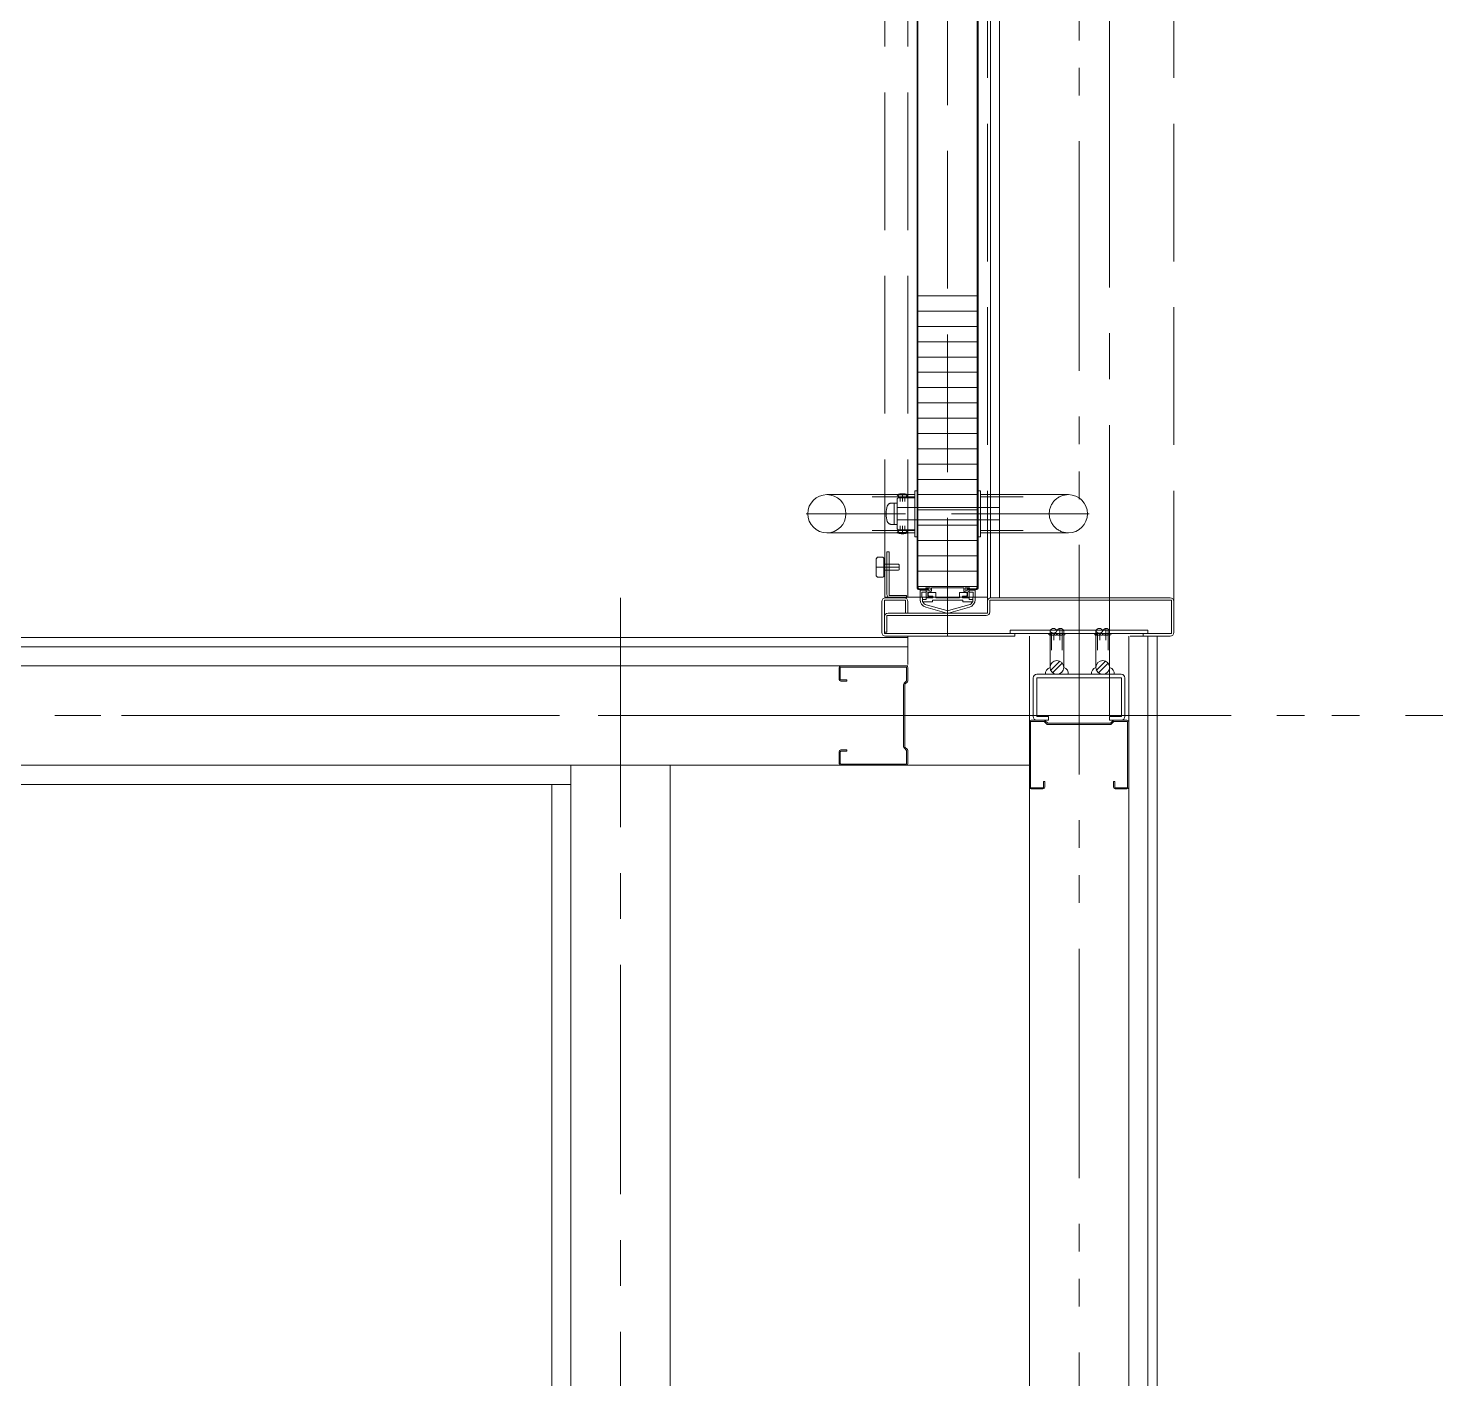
# Model space of a CAD drawing. Units: millimetres at full size. Extents: x -12803 to 120774, y -9413 to 101127.
# Drawn here: x 84267 to 85188, y 12863 to 13746 of the extents above; entities that cross this region are included whole.
import ezdxf

# ---------------------------------------------------------------- set-up
doc = ezdxf.new("R2010")
doc.units = ezdxf.units.MM
doc.header["$LTSCALE"] = 30
for name, pattern in [('CHAIN1', [8, 5, -1, 1, -1]), ('CHAIN2', [12, 9, -1, 1, -1]), ('DASHED3', [4, 3, -1]), ('DOUBLE_CHAIN1', [8.8, 5, -1, 0.6, -0.6, 0.6, -1])]:
    doc.linetypes.add(name, pattern=pattern)
doc.layers.add('0-0_NoName', color=7, linetype='Continuous')
for name, color, linetype, lineweight in [('2-2_間仕切り芯', 7, 'DOUBLE_CHAIN1', 15), ('2-3_間仕切り', 7, 'Continuous', 15), ('2-A_建具', 7, 'Continuous', 15), ('3-2_AIHO08-壁芯', 7, 'CHAIN2', 15)]:
    doc.layers.add(name, color=color, linetype=linetype, lineweight=lineweight)

# ---------------------------------------------------------------- blocks, each defined once
blk = doc.blocks.new('グループ部品-732')
at = {"layer": '2-2_間仕切り芯'}
for p, q in [((84954.36, 20799.98), (84954.36, 8296.99)), ((81735.82, 13296.41), (85627.07, 13296.41))]:
    blk.add_line(p, q, dxfattribs=at)
at = {"layer": '2-2_間仕切り芯', "linetype": 'CHAIN1'}
blk.add_line((84654.36, 13373.41), (84654.36, 8296.99), dxfattribs=at)
at = {"layer": '2-3_間仕切り'}
for p, q in [((84150.36, 13347.41), (84842.36, 13347.41)), ((84921.86, 13348.41), (84921.86, 11838.91)), ((84986.86, 13348.41), (84986.86, 11838.91)), ((84999.36, 13348.41), (84999.36, 11903.91)), ((85005.36, 13348.41), (85005.36, 11916.41)), ((84150.36, 13341.41), (84842.36, 13341.41)), ((84150.36, 13328.91), (84842.36, 13328.91)), ((84150.36, 13263.91), (84921.86, 13263.91)), ((84621.86, 13263.91), (84621.86, 8763.91)), ((84686.86, 13263.91), (84686.86, 8828.91)), ((84150.36, 13251.41), (84621.86, 13251.41)), ((84609.36, 13251.41), (84609.36, 8751.41))]:
    blk.add_line(p, q, dxfattribs=at)
at = {"layer": '2-A_建具', "linetype": 'DASHED3'}
for p, q in [((84827.36, 13373.91), (84827.36, 15353.41)), ((84842.36, 13373.91), (84842.36, 15353.41)), ((84868.36, 14625.68), (84868.36, 13348.41)), ((84894.36, 14403.41), (84894.36, 13371.01)), ((85016.36, 14403.41), (85016.36, 13371.01)), ((84846.86, 13439.41), (84818.99, 13439.41)), ((84835.36, 13440.71), (84835.36, 13440.91)), ((84835.36, 13440.71), (84842.36, 13440.71)), ((84835.36, 13440.71), (84837.36, 13438.71)), ((84835.36, 13437.91), (84835.36, 13418.91)), ((84846.86, 13438.91), (84836.36, 13438.91)), ((84837.36, 13438.71), (84837.36, 13436.33)), ((84838.86, 13441.51), (84838.86, 13436.33)), ((84842.36, 13440.71), (84840.36, 13438.71)), ((84840.36, 13438.71), (84840.36, 13436.33)), ((84889.86, 13439.41), (84917.72, 13439.41)), ((84960.86, 13428.41), (84775.86, 13428.41)), ((84835.36, 13435.41), (84831.7, 13435.41)), ((84833.36, 13421.41), (84833.36, 13435.41)), ((84902.07, 13432.41), (84835.36, 13432.41)), ((84835.36, 13421.41), (84831.7, 13421.41)), ((84835.36, 13424.41), (84902.07, 13424.41)), ((84835.36, 13416.11), (84837.36, 13418.11)), ((84837.36, 13418.11), (84837.36, 13420.49)), ((84838.86, 13420.49), (84838.86, 13415.31)), ((84840.36, 13418.11), (84840.36, 13420.49)), ((84842.36, 13416.11), (84840.36, 13418.11)), ((84846.86, 13417.41), (84818.99, 13417.41)), ((84835.36, 13416.11), (84835.36, 13415.91)), ((84835.36, 13416.11), (84842.36, 13416.11)), ((84846.86, 13417.91), (84836.36, 13417.91)), ((84889.86, 13417.41), (84917.72, 13417.41)), ((84821.56, 13398.91), (84822.56, 13399.91)), ((84822.56, 13399.91), (84826.06, 13399.91)), ((84826.56, 13399.41), (84826.06, 13399.91)), ((84828.56, 13403.41), (84830.16, 13403.41)), ((84828.56, 13403.41), (84828.56, 13375.81)), ((84821.56, 13387.91), (84821.56, 13398.91)), ((84821.56, 13393.41), (84836.56, 13393.41)), ((84826.56, 13387.41), (84826.56, 13399.41)), ((84826.56, 13398.41), (84827.36, 13398.41)), ((84836.16, 13395.41), (84827.36, 13395.41)), ((84836.16, 13391.41), (84827.36, 13391.41)), ((84836.56, 13391.81), (84836.16, 13391.41)), ((84822.56, 13386.91), (84821.56, 13387.91)), ((84822.56, 13386.91), (84826.06, 13386.91)), ((84826.56, 13387.41), (84826.06, 13386.91)), ((84826.56, 13388.41), (84827.36, 13388.41)), ((84894.36, 13373.91), (84827.36, 13373.91)), ((84830.96, 13373.41), (84841.56, 13373.41)), ((84841.56, 13375.01), (84841.56, 13373.41)), ((84909.36, 13350.01), (84909.36, 13352.31)), ((84999.36, 13352.31), (84909.36, 13352.31)), ((84999.36, 13350.01), (84909.36, 13350.01))]:
    blk.add_line(p, q, dxfattribs=at)
at = {"layer": '2-A_建具'}
for p, q in [((84848.36, 14437.11), (84848.36, 13379.71)), ((84848.96, 14437.41), (84848.96, 13379.41)), ((84887.76, 14437.41), (84887.76, 13379.41)), ((84888.36, 14437.11), (84888.36, 13379.71)), ((84896.36, 14403.41), (84896.36, 13373.41)), ((84902.36, 14403.41), (84902.36, 13373.41)), ((84887.76, 13570.91), (84848.96, 13570.91)), ((84887.76, 13560.91), (84848.96, 13560.91)), ((84887.76, 13550.91), (84848.96, 13550.91)), ((84887.76, 13540.91), (84848.96, 13540.91)), ((84887.76, 13530.91), (84848.96, 13530.91)), ((84887.76, 13520.91), (84848.96, 13520.91)), ((84887.76, 13510.91), (84848.96, 13510.91)), ((84887.76, 13500.91), (84848.96, 13500.91)), ((84887.76, 13490.91), (84848.96, 13490.91)), ((84887.76, 13480.91), (84848.96, 13480.91)), ((84887.76, 13470.91), (84848.96, 13470.91)), ((84887.76, 13460.91), (84848.96, 13460.91)), ((84887.76, 13450.91), (84848.96, 13450.91)), ((84846.86, 13440.91), (84789.36, 13440.91)), ((84846.86, 13443.41), (84846.86, 13413.41)), ((84848.36, 13443.41), (84846.86, 13443.41)), ((84848.36, 13443.41), (84848.36, 13413.41)), ((84887.76, 13440.91), (84848.96, 13440.91)), ((84888.36, 13443.41), (84889.86, 13443.41)), ((84888.36, 13443.41), (84888.36, 13413.41)), ((84889.86, 13443.41), (84889.86, 13413.41)), ((84889.86, 13440.91), (84947.36, 13440.91)), ((84887.76, 13430.91), (84848.96, 13430.91)), ((84887.76, 13420.91), (84848.96, 13420.91)), ((84846.86, 13415.91), (84789.36, 13415.91)), ((84848.36, 13413.41), (84846.86, 13413.41)), ((84887.76, 13410.91), (84848.96, 13410.91)), ((84888.36, 13413.41), (84889.86, 13413.41)), ((84889.86, 13415.91), (84947.36, 13415.91)), ((84887.76, 13400.91), (84848.96, 13400.91)), ((84887.76, 13390.91), (84848.96, 13390.91)), ((84839.96, 13373.41), (84827.76, 13373.41)), ((84887.76, 13380.91), (84848.96, 13380.91)), ((84855.86, 13379.41), (84848.96, 13379.41)), ((84849.11, 13379.91), (84849.11, 13380.41)), ((84855.86, 13378.81), (84849.26, 13378.81)), ((84850.36, 13378.41), (84854.36, 13378.41)), ((84850.36, 13372.19), (84850.36, 13378.41)), ((84851.56, 13377.21), (84854.36, 13377.21)), ((84851.56, 13374.41), (84851.56, 13377.21)), ((84851.86, 13372.41), (84854.36, 13372.41)), ((84854.36, 13377.21), (84854.36, 13378.41)), ((84854.36, 13377.06), (84854.36, 13373.91)), ((84854.36, 13373.41), (84858.61, 13373.41)), ((84854.36, 13372.41), (84854.36, 13373.41)), ((84855.2, 13378.05), (84856.86, 13378.41)), ((84855.36, 13377.06), (84857.46, 13377.52)), ((84855.61, 13375.11), (84855.61, 13376.41)), ((84855.86, 13378.81), (84855.86, 13379.41)), ((84856.11, 13376.91), (84860.61, 13376.91)), ((84856.11, 13374.61), (84858.61, 13374.61)), ((84856.86, 13378.41), (84856.86, 13379.91)), ((84857.86, 13378.01), (84857.86, 13379.91)), ((84878.86, 13379.91), (84857.86, 13379.91)), ((84858.61, 13373.41), (84858.61, 13374.61)), ((84860.61, 13373.41), (84860.61, 13376.91)), ((84860.61, 13373.41), (84876.11, 13373.41)), ((84876.11, 13373.41), (84876.11, 13376.91)), ((84880.61, 13376.91), (84876.11, 13376.91)), ((84878.11, 13373.41), (84878.11, 13374.61)), ((84880.61, 13374.61), (84878.11, 13374.61)), ((84878.86, 13378.01), (84878.86, 13379.91)), ((84881.36, 13377.06), (84879.25, 13377.52)), ((84882.61, 13379.91), (84879.86, 13379.91)), ((84879.86, 13378.41), (84879.86, 13379.91)), ((84881.52, 13378.05), (84879.86, 13378.41)), ((84880.86, 13378.81), (84880.86, 13379.41)), ((84887.76, 13379.41), (84880.86, 13379.41)), ((84887.46, 13378.81), (84880.86, 13378.81)), ((84881.11, 13375.11), (84881.11, 13376.41)), ((84886.36, 13378.41), (84882.36, 13378.41)), ((84882.36, 13377.21), (84882.36, 13378.41)), ((84885.16, 13377.21), (84882.36, 13377.21)), ((84882.36, 13377.06), (84882.36, 13373.91)), ((84884.86, 13372.41), (84882.36, 13372.41)), ((84882.61, 13379.41), (84882.61, 13379.91)), ((84885.16, 13374.41), (84885.16, 13377.21)), ((84886.36, 13372.19), (84886.36, 13378.41)), ((84887.61, 13379.91), (84887.61, 13380.41)), ((84896.76, 13373.41), (85013.96, 13373.41)), ((84825.36, 13350.81), (84825.36, 13371.01)), ((84840.76, 13371.81), (84826.96, 13371.81)), ((84826.96, 13350.01), (84826.96, 13371.81)), ((84829.36, 13363.41), (84894.36, 13363.41)), ((84840.76, 13363.41), (84840.76, 13371.81)), ((84842.36, 13363.41), (84842.36, 13371.01)), ((84851.86, 13370.91), (84858.36, 13370.91)), ((84867.81, 13363.49), (84854, 13367.38)), ((84867.81, 13365.04), (84854.41, 13368.83)), ((84858.36, 13370.91), (84858.36, 13371.91)), ((84858.36, 13371.91), (84878.36, 13371.91)), ((84868.9, 13365.04), (84882.31, 13368.83)), ((84868.9, 13363.49), (84882.71, 13367.38)), ((84878.36, 13370.91), (84878.36, 13371.91)), ((84884.86, 13370.91), (84878.36, 13370.91)), ((84894.36, 13363.41), (84894.36, 13371.01)), ((84895.96, 13371.81), (85014.76, 13371.81)), ((84895.96, 13364.21), (84895.96, 13371.81)), ((85014.76, 13371.81), (85014.76, 13350.01)), ((85016.36, 13371.01), (85016.36, 13350.81)), ((84828.56, 13361.81), (84893.56, 13361.81)), ((84828.56, 13351.01), (84828.56, 13361.81)), ((84826.96, 13351.01), (84828.56, 13351.01)), ((84826.96, 13350.01), (84912.36, 13350.01)), ((84827.76, 13348.41), (84912.36, 13348.41)), ((84842.36, 13348.41), (84842.36, 13329.91)), ((84912.36, 13348.41), (84912.36, 13350.01)), ((84935.36, 13351.91), (84935.36, 13327.91)), ((84936.36, 13350.76), (84936.36, 13339.21)), ((84937.86, 13350.42), (84937.86, 13345.65)), ((84941.86, 13353.4), (84941.86, 13345.65)), ((84943.36, 13353.07), (84943.36, 13339.21)), ((84944.36, 13351.91), (84944.36, 13327.91)), ((84965.36, 13351.91), (84965.36, 13327.91)), ((84966.36, 13350.76), (84966.36, 13339.21)), ((84967.86, 13350.42), (84967.86, 13345.65)), ((84971.86, 13353.4), (84971.86, 13345.65)), ((84973.36, 13353.07), (84973.36, 13339.21)), ((84974.36, 13351.91), (84974.36, 13327.91)), ((85013.96, 13348.41), (84987.86, 13348.41)), ((84996.36, 13350.01), (84996.36, 13348.41)), ((84996.36, 13350.01), (85014.76, 13350.01)), ((84999.36, 13352.31), (84999.36, 13350.01)), ((84797.36, 13327.71), (84797.36, 13320.11)), ((84798.16, 13320.01), (84798.16, 13327.81)), ((84841.26, 13328.11), (84798.46, 13328.11)), ((84841.16, 13328.91), (84798.56, 13328.91)), ((84841.56, 13319.37), (84841.56, 13327.81)), ((84842.36, 13327.71), (84842.36, 13319.41)), ((84935.57, 13325.86), (84941.72, 13332.01)), ((84936.99, 13324.44), (84943.32, 13330.78)), ((84965.57, 13325.86), (84971.72, 13332.01)), ((84966.99, 13324.44), (84973.32, 13330.78)), ((84802.36, 13319.71), (84798.46, 13319.71)), ((84802.36, 13318.91), (84798.56, 13318.91)), ((84802.36, 13319.71), (84802.36, 13318.91)), ((84839.56, 13276.08), (84839.56, 13316.74)), ((84841.47, 13319.15), (84839.91, 13317.59)), ((84840.36, 13276.03), (84840.36, 13316.79)), ((84842, 13318.56), (84840.44, 13317)), ((84924.36, 13321.01), (84924.36, 13295.81)), ((84926.66, 13321.11), (84926.66, 13295.71)), ((84926.66, 13321.11), (84982.06, 13321.11)), ((84926.76, 13323.41), (84981.96, 13323.41)), ((84982.06, 13321.11), (84982.06, 13295.71)), ((84984.36, 13321.01), (84984.36, 13295.81)), ((84921.86, 13292.21), (84921.86, 13249.61)), ((84922.66, 13292.61), (84922.66, 13249.21)), ((84922.66, 13292.61), (84931.52, 13292.61)), ((84934.36, 13293.41), (84923.06, 13293.41)), ((84926.66, 13295.71), (84934.36, 13295.71)), ((84933.52, 13290.61), (84931.52, 13292.61)), ((84933.86, 13291.41), (84932.21, 13293.06)), ((84933.52, 13290.61), (84975.19, 13290.61)), ((84933.86, 13291.41), (84974.86, 13291.41)), ((84934.36, 13295.71), (84934.36, 13293.41)), ((84974.36, 13295.71), (84974.36, 13293.41)), ((84974.36, 13295.71), (84982.06, 13295.71)), ((84985.66, 13293.41), (84974.36, 13293.41)), ((84976.5, 13293.06), (84974.86, 13291.41)), ((84977.19, 13292.61), (84975.19, 13290.61)), ((84977.19, 13292.61), (84986.06, 13292.61)), ((84986.06, 13292.61), (84986.06, 13249.21)), ((84986.86, 13292.21), (84986.86, 13249.61)), ((84797.36, 13272.71), (84797.36, 13265.11)), ((84798.16, 13265.01), (84798.16, 13272.81)), ((84802.36, 13273.11), (84798.46, 13273.11)), ((84802.36, 13273.91), (84798.56, 13273.91)), ((84802.36, 13273.91), (84802.36, 13273.11)), ((84839.91, 13275.23), (84841.47, 13273.67)), ((84840.44, 13275.82), (84842, 13274.26)), ((84841.56, 13265.01), (84841.56, 13273.45)), ((84842.36, 13273.41), (84842.36, 13265.11)), ((84841.26, 13264.71), (84798.46, 13264.71)), ((84841.16, 13263.91), (84798.56, 13263.91)), ((84931.06, 13253.41), (84931.06, 13249.21)), ((84931.86, 13253.41), (84931.06, 13253.41)), ((84931.86, 13253.41), (84931.86, 13249.61)), ((84976.86, 13253.41), (84976.86, 13249.61)), ((84977.66, 13253.41), (84976.86, 13253.41)), ((84977.66, 13253.41), (84977.66, 13249.21)), ((84922.66, 13249.21), (84931.06, 13249.21)), ((84930.66, 13248.41), (84923.06, 13248.41)), ((84977.66, 13249.21), (84986.06, 13249.21)), ((84985.66, 13248.41), (84978.06, 13248.41))]:
    blk.add_line(p, q, dxfattribs=at)
at = {"layer": '2-A_建具', "linetype": 'DASHED3'}
for points in [[(84830.16, 13403.41), (84830.16, 13375.01), (84841.56, 13375.01)], [(84836.56, 13391.81), (84836.56, 13395.01), (84836.16, 13395.41)]]:
    blk.add_lwpolyline(points, dxfattribs=at)
at = {"layer": '2-A_建具'}
for points in [[(84851.86, 13370.91), (84851.86, 13373.41), (84851.56, 13374.41)], [(84854.11, 13379.41), (84854.11, 13379.91), (84856.86, 13379.91)], [(84856.86, 13374.41), (84855.36, 13374.41), (84855.36, 13377.06)], [(84868.06, 13380.91), (84868.36, 13380.61), (84868.66, 13380.91)], [(84882.36, 13372.41), (84882.36, 13373.41), (84878.11, 13373.41)], [(84879.86, 13374.41), (84881.36, 13374.41), (84881.36, 13377.06)], [(84884.86, 13370.91), (84884.86, 13373.41), (84885.16, 13374.41)]]:
    blk.add_lwpolyline(points, dxfattribs=at)
for centre in [(84939.86, 13327.91), (84969.86, 13327.91)]:
    blk.add_circle(centre, 4.5, dxfattribs=at)
for centre, radius, start, end in [((84789.36, 13428.41), 12.5, 90, 270), ((84789.36, 13428.41), 12.5, 270, 90), ((84947.36, 13428.41), 12.5, 270, 90), ((84827.76, 13371.01), 2.4, 90, 180), ((84830.96, 13375.81), 2.4, 180, 270), ((84839.96, 13371.01), 2.4, 0, 90), ((84849.26, 13379.71), 0.9, 180, 270), ((84849.61, 13380.41), 0.5, 89.99996, 180.00004), ((84849.61, 13379.91), 0.5, 179.99996, 270.00004), ((84855.36, 13372.19), 5, 180, 254.24546), ((84855.36, 13377.06), 1, 99.21899, 180), ((84854.86, 13373.91), 0.5, 180, 270), ((84856.11, 13376.41), 0.5, 90, 180), ((84856.11, 13375.11), 0.5, 180, 270), ((84856.86, 13373.91), 0.5, 0, 90), ((84856.86, 13373.91), 0.5, 270, 0), ((84857.36, 13378.01), 0.5, 282.33073, 0), ((84879.36, 13378.01), 0.5, 180, 257.66927), ((84879.86, 13373.91), 0.5, 90, 180), ((84879.86, 13373.91), 0.5, 180, 270), ((84880.61, 13376.41), 0.5, 0, 90), ((84880.61, 13375.11), 0.5, 270, 0), ((84881.36, 13377.06), 1, 0, 80.78101), ((84881.86, 13373.91), 0.5, 270, 0), ((84881.36, 13372.19), 5, 285.75454, 0), ((84887.11, 13380.41), 0.5, 359.99996, 90.00004), ((84887.11, 13379.91), 0.5, 269.99996, 0.00004), ((84887.46, 13379.71), 0.9, 270, 0), ((84896.76, 13371.01), 2.4, 90, 180), ((85013.96, 13371.01), 2.4, 0, 90), ((84829.36, 13361.01), 2.4, 90, 180), ((84855.36, 13372.19), 3.5, 201.53229, 254.24546), ((84868.36, 13366.97), 2, 254.24546, 285.75454), ((84868.36, 13365.41), 2, 254.24546, 285.75454), ((84881.36, 13372.19), 3.5, 285.75454, 338.46771), ((84893.56, 13364.21), 2.4, 270, 0), ((84827.76, 13350.81), 2.4, 180, 270), ((84935.36, 13350.01), 1, 180, 334.15807), ((84937.61, 13350.97), 2.44, 22.61986, 157.38014), ((84937.61, 13352.85), 2.44, 202.61986, 337.38014), ((84937.16, 13350.01), 1, 180, 334.15807), ((84938.96, 13350.01), 1, 180, 334.15807), ((84940.76, 13350.01), 1, 180, 334.15807), ((84942.11, 13350.97), 2.44, 22.61986, 157.38014), ((84942.56, 13350.01), 1, 180, 334.15807), ((84944.36, 13350.01), 1, 180, 0), ((84965.36, 13350.01), 1, 180, 334.15807), ((84967.61, 13350.97), 2.44, 22.61986, 157.38014), ((84967.61, 13352.85), 2.44, 202.61986, 337.38014), ((84967.16, 13350.01), 1, 180, 334.15807), ((84968.96, 13350.01), 1, 180, 334.15807), ((84970.76, 13350.01), 1, 180, 334.15807), ((84972.11, 13350.97), 2.44, 22.61986, 157.38014), ((84972.56, 13350.01), 1, 180, 334.15807), ((84974.36, 13350.01), 1, 180, 0), ((85013.96, 13350.81), 2.4, 270, 0), ((84798.56, 13327.71), 1.2, 90, 180), ((84798.46, 13327.81), 0.3, 90, 180), ((84841.16, 13327.71), 1.2, 0, 90), ((84841.26, 13327.81), 0.3, 0, 90), ((84936.4, 13323.98), 4.02, 104.9838, 188.17994), ((84943.32, 13323.98), 4.02, 351.82006, 75.0162), ((84966.4, 13323.98), 4.02, 104.9838, 188.17994), ((84973.32, 13323.98), 4.02, 351.82006, 75.0162), ((84798.56, 13320.11), 1.2, 180, 270), ((84798.46, 13320.01), 0.3, 180, 270), ((84840.76, 13316.74), 1.2, 135, 180), ((84840.66, 13316.79), 0.3, 135, 180), ((84841.26, 13319.37), 0.3, 315, 0), ((84841.16, 13319.41), 1.2, 315, 0), ((84926.76, 13321.01), 2.4, 90, 180), ((84981.96, 13321.01), 2.4, 0, 90), ((84923.06, 13292.21), 1.2, 90, 180), ((84926.76, 13295.81), 2.4, 180, 270), ((84931.36, 13292.21), 1.2, 45, 90), ((84977.35, 13292.21), 1.2, 90, 135), ((84981.96, 13295.81), 2.4, 270, 0), ((84985.66, 13292.21), 1.2, 0, 90), ((84798.56, 13272.71), 1.2, 90, 180), ((84798.46, 13272.81), 0.3, 90, 180), ((84840.76, 13276.08), 1.2, 180, 225), ((84840.66, 13276.03), 0.3, 180, 225), ((84841.26, 13273.45), 0.3, 0, 45), ((84841.16, 13273.41), 1.2, 0, 45), ((84798.56, 13265.11), 1.2, 180, 270), ((84798.46, 13265.01), 0.3, 180, 270), ((84841.16, 13265.11), 1.2, 270, 0), ((84841.26, 13265.01), 0.3, 270, 0), ((84923.06, 13249.61), 1.2, 180, 270), ((84930.66, 13249.61), 1.2, 270, 0), ((84978.06, 13249.61), 1.2, 180, 270), ((84985.66, 13249.61), 1.2, 270, 0)]:
    blk.add_arc(centre, radius, start, end, dxfattribs=at)
at = {"layer": '2-A_建具', "linetype": 'DASHED3'}
for centre, radius, start, end in [((84838.86, 13431), 10.51, 70.54484, 109.45516), ((84836.36, 13437.91), 1, 90, 180), ((84947.36, 13428.41), 12.5, 90, 270), ((84846.16, 13428.41), 18, 164.53399, 195.46601), ((84831.7, 13432.41), 3, 90, 164.53399), ((84831.7, 13424.41), 3, 195.46601, 270), ((84836.36, 13418.91), 1, 180, 270), ((84838.86, 13425.82), 10.51, 250.54484, 289.45516)]:
    blk.add_arc(centre, radius, start, end, dxfattribs=at)
at = {"layer": '3-2_AIHO08-壁芯'}
for p, q in [((84974.36, 19246.41), (84974.36, 13296.41)), ((84974.36, 13296.41), (82274.36, 13296.41))]:
    blk.add_line(p, q, dxfattribs=at)
blk = doc.blocks.new('グループ部品-763')
at = {"layer": '2-2_間仕切り芯'}
for p, q in [((84954.36, 20799.98), (84954.36, 8296.99)), ((81735.82, 13296.41), (85627.07, 13296.41))]:
    blk.add_line(p, q, dxfattribs=at)
at = {"layer": '2-2_間仕切り芯', "linetype": 'CHAIN1'}
blk.add_line((84654.36, 13373.41), (84654.36, 8296.99), dxfattribs=at)
at = {"layer": '2-A_建具', "linetype": 'DASHED3'}
for p, q in [((84827.36, 13373.91), (84827.36, 15353.41)), ((84842.36, 13373.91), (84842.36, 15353.41)), ((84868.36, 14625.68), (84868.36, 13348.41)), ((84894.36, 14403.41), (84894.36, 13371.01)), ((85016.36, 14403.41), (85016.36, 13371.01)), ((84846.86, 13439.41), (84818.99, 13439.41)), ((84835.36, 13440.71), (84835.36, 13440.91)), ((84835.36, 13440.71), (84842.36, 13440.71)), ((84835.36, 13440.71), (84837.36, 13438.71)), ((84835.36, 13437.91), (84835.36, 13418.91)), ((84846.86, 13438.91), (84836.36, 13438.91)), ((84837.36, 13438.71), (84837.36, 13436.33)), ((84838.86, 13441.51), (84838.86, 13436.33)), ((84842.36, 13440.71), (84840.36, 13438.71)), ((84840.36, 13438.71), (84840.36, 13436.33)), ((84889.86, 13439.41), (84917.72, 13439.41)), ((84960.86, 13428.41), (84775.86, 13428.41)), ((84835.36, 13435.41), (84831.7, 13435.41)), ((84833.36, 13421.41), (84833.36, 13435.41)), ((84902.07, 13432.41), (84835.36, 13432.41)), ((84835.36, 13421.41), (84831.7, 13421.41)), ((84835.36, 13424.41), (84902.07, 13424.41)), ((84835.36, 13416.11), (84837.36, 13418.11)), ((84837.36, 13418.11), (84837.36, 13420.49)), ((84838.86, 13420.49), (84838.86, 13415.31)), ((84840.36, 13418.11), (84840.36, 13420.49)), ((84842.36, 13416.11), (84840.36, 13418.11)), ((84846.86, 13417.41), (84818.99, 13417.41)), ((84835.36, 13416.11), (84835.36, 13415.91)), ((84835.36, 13416.11), (84842.36, 13416.11)), ((84846.86, 13417.91), (84836.36, 13417.91)), ((84889.86, 13417.41), (84917.72, 13417.41)), ((84821.56, 13398.91), (84822.56, 13399.91)), ((84822.56, 13399.91), (84826.06, 13399.91)), ((84826.56, 13399.41), (84826.06, 13399.91)), ((84828.56, 13403.41), (84830.16, 13403.41)), ((84828.56, 13403.41), (84828.56, 13375.81)), ((84821.56, 13387.91), (84821.56, 13398.91)), ((84821.56, 13393.41), (84836.56, 13393.41)), ((84826.56, 13387.41), (84826.56, 13399.41)), ((84826.56, 13398.41), (84827.36, 13398.41)), ((84836.16, 13395.41), (84827.36, 13395.41)), ((84836.16, 13391.41), (84827.36, 13391.41)), ((84836.56, 13391.81), (84836.16, 13391.41)), ((84822.56, 13386.91), (84821.56, 13387.91)), ((84822.56, 13386.91), (84826.06, 13386.91)), ((84826.56, 13387.41), (84826.06, 13386.91)), ((84826.56, 13388.41), (84827.36, 13388.41)), ((84894.36, 13373.91), (84827.36, 13373.91)), ((84830.96, 13373.41), (84841.56, 13373.41)), ((84841.56, 13375.01), (84841.56, 13373.41)), ((84909.36, 13350.01), (84909.36, 13352.31)), ((84999.36, 13352.31), (84909.36, 13352.31)), ((84999.36, 13350.01), (84909.36, 13350.01))]:
    blk.add_line(p, q, dxfattribs=at)
at = {"layer": '2-A_建具'}
for p, q in [((84848.36, 14437.11), (84848.36, 13379.71)), ((84848.96, 14437.41), (84848.96, 13379.41)), ((84887.76, 14437.41), (84887.76, 13379.41)), ((84888.36, 14437.11), (84888.36, 13379.71)), ((84896.36, 14403.41), (84896.36, 13373.41)), ((84902.36, 14403.41), (84902.36, 13373.41)), ((84887.76, 13570.91), (84848.96, 13570.91)), ((84887.76, 13560.91), (84848.96, 13560.91)), ((84887.76, 13550.91), (84848.96, 13550.91)), ((84887.76, 13540.91), (84848.96, 13540.91)), ((84887.76, 13530.91), (84848.96, 13530.91)), ((84887.76, 13520.91), (84848.96, 13520.91)), ((84887.76, 13510.91), (84848.96, 13510.91)), ((84887.76, 13500.91), (84848.96, 13500.91)), ((84887.76, 13490.91), (84848.96, 13490.91)), ((84887.76, 13480.91), (84848.96, 13480.91)), ((84887.76, 13470.91), (84848.96, 13470.91)), ((84887.76, 13460.91), (84848.96, 13460.91)), ((84887.76, 13450.91), (84848.96, 13450.91)), ((84846.86, 13440.91), (84789.36, 13440.91)), ((84846.86, 13443.41), (84846.86, 13413.41)), ((84848.36, 13443.41), (84846.86, 13443.41)), ((84848.36, 13443.41), (84848.36, 13413.41)), ((84887.76, 13440.91), (84848.96, 13440.91)), ((84888.36, 13443.41), (84889.86, 13443.41)), ((84888.36, 13443.41), (84888.36, 13413.41)), ((84889.86, 13443.41), (84889.86, 13413.41)), ((84889.86, 13440.91), (84947.36, 13440.91)), ((84887.76, 13430.91), (84848.96, 13430.91)), ((84887.76, 13420.91), (84848.96, 13420.91)), ((84846.86, 13415.91), (84789.36, 13415.91)), ((84848.36, 13413.41), (84846.86, 13413.41)), ((84887.76, 13410.91), (84848.96, 13410.91)), ((84888.36, 13413.41), (84889.86, 13413.41)), ((84889.86, 13415.91), (84947.36, 13415.91)), ((84887.76, 13400.91), (84848.96, 13400.91)), ((84887.76, 13390.91), (84848.96, 13390.91)), ((84839.96, 13373.41), (84827.76, 13373.41)), ((84887.76, 13380.91), (84848.96, 13380.91)), ((84855.86, 13379.41), (84848.96, 13379.41)), ((84849.11, 13379.91), (84849.11, 13380.41)), ((84855.86, 13378.81), (84849.26, 13378.81)), ((84850.36, 13378.41), (84854.36, 13378.41)), ((84850.36, 13372.19), (84850.36, 13378.41)), ((84851.56, 13377.21), (84854.36, 13377.21)), ((84851.56, 13374.41), (84851.56, 13377.21)), ((84851.86, 13372.41), (84854.36, 13372.41)), ((84854.36, 13377.21), (84854.36, 13378.41)), ((84854.36, 13377.06), (84854.36, 13373.91)), ((84854.36, 13373.41), (84858.61, 13373.41)), ((84854.36, 13372.41), (84854.36, 13373.41)), ((84855.2, 13378.05), (84856.86, 13378.41)), ((84855.36, 13377.06), (84857.46, 13377.52)), ((84855.61, 13375.11), (84855.61, 13376.41)), ((84855.86, 13378.81), (84855.86, 13379.41)), ((84856.11, 13376.91), (84860.61, 13376.91)), ((84856.11, 13374.61), (84858.61, 13374.61)), ((84856.86, 13378.41), (84856.86, 13379.91)), ((84857.86, 13378.01), (84857.86, 13379.91)), ((84878.86, 13379.91), (84857.86, 13379.91)), ((84858.61, 13373.41), (84858.61, 13374.61)), ((84860.61, 13373.41), (84860.61, 13376.91)), ((84860.61, 13373.41), (84876.11, 13373.41)), ((84876.11, 13373.41), (84876.11, 13376.91)), ((84880.61, 13376.91), (84876.11, 13376.91)), ((84878.11, 13373.41), (84878.11, 13374.61)), ((84880.61, 13374.61), (84878.11, 13374.61)), ((84878.86, 13378.01), (84878.86, 13379.91)), ((84881.36, 13377.06), (84879.25, 13377.52)), ((84882.61, 13379.91), (84879.86, 13379.91)), ((84879.86, 13378.41), (84879.86, 13379.91)), ((84881.52, 13378.05), (84879.86, 13378.41)), ((84880.86, 13378.81), (84880.86, 13379.41)), ((84887.76, 13379.41), (84880.86, 13379.41)), ((84887.46, 13378.81), (84880.86, 13378.81)), ((84881.11, 13375.11), (84881.11, 13376.41)), ((84886.36, 13378.41), (84882.36, 13378.41)), ((84882.36, 13377.21), (84882.36, 13378.41)), ((84885.16, 13377.21), (84882.36, 13377.21)), ((84882.36, 13377.06), (84882.36, 13373.91)), ((84884.86, 13372.41), (84882.36, 13372.41)), ((84882.61, 13379.41), (84882.61, 13379.91)), ((84885.16, 13374.41), (84885.16, 13377.21)), ((84886.36, 13372.19), (84886.36, 13378.41)), ((84887.61, 13379.91), (84887.61, 13380.41)), ((84896.76, 13373.41), (85013.96, 13373.41)), ((84825.36, 13350.81), (84825.36, 13371.01)), ((84840.76, 13371.81), (84826.96, 13371.81)), ((84826.96, 13350.01), (84826.96, 13371.81)), ((84829.36, 13363.41), (84894.36, 13363.41)), ((84840.76, 13363.41), (84840.76, 13371.81)), ((84842.36, 13363.41), (84842.36, 13371.01)), ((84851.86, 13370.91), (84858.36, 13370.91)), ((84867.81, 13363.49), (84854, 13367.38)), ((84867.81, 13365.04), (84854.41, 13368.83)), ((84858.36, 13370.91), (84858.36, 13371.91)), ((84858.36, 13371.91), (84878.36, 13371.91)), ((84868.9, 13365.04), (84882.31, 13368.83)), ((84868.9, 13363.49), (84882.71, 13367.38)), ((84878.36, 13370.91), (84878.36, 13371.91)), ((84884.86, 13370.91), (84878.36, 13370.91)), ((84894.36, 13363.41), (84894.36, 13371.01)), ((84895.96, 13371.81), (85014.76, 13371.81)), ((84895.96, 13364.21), (84895.96, 13371.81)), ((85014.76, 13371.81), (85014.76, 13350.01)), ((85016.36, 13371.01), (85016.36, 13350.81)), ((84828.56, 13361.81), (84893.56, 13361.81)), ((84828.56, 13351.01), (84828.56, 13361.81)), ((84826.96, 13351.01), (84828.56, 13351.01)), ((84826.96, 13350.01), (84912.36, 13350.01)), ((84827.76, 13348.41), (84912.36, 13348.41)), ((84842.36, 13348.41), (84842.36, 13329.91)), ((84912.36, 13348.41), (84912.36, 13350.01)), ((84935.36, 13351.91), (84935.36, 13327.91)), ((84936.36, 13350.76), (84936.36, 13339.21)), ((84937.86, 13350.42), (84937.86, 13345.65)), ((84941.86, 13353.4), (84941.86, 13345.65)), ((84943.36, 13353.07), (84943.36, 13339.21)), ((84944.36, 13351.91), (84944.36, 13327.91)), ((84965.36, 13351.91), (84965.36, 13327.91)), ((84966.36, 13350.76), (84966.36, 13339.21)), ((84967.86, 13350.42), (84967.86, 13345.65)), ((84971.86, 13353.4), (84971.86, 13345.65)), ((84973.36, 13353.07), (84973.36, 13339.21)), ((84974.36, 13351.91), (84974.36, 13327.91)), ((85013.96, 13348.41), (84987.86, 13348.41)), ((84996.36, 13350.01), (84996.36, 13348.41)), ((84996.36, 13350.01), (85014.76, 13350.01)), ((84999.36, 13352.31), (84999.36, 13350.01)), ((84797.36, 13327.71), (84797.36, 13320.11)), ((84798.16, 13320.01), (84798.16, 13327.81)), ((84841.26, 13328.11), (84798.46, 13328.11)), ((84841.16, 13328.91), (84798.56, 13328.91)), ((84841.56, 13319.37), (84841.56, 13327.81)), ((84842.36, 13327.71), (84842.36, 13319.41)), ((84935.57, 13325.86), (84941.72, 13332.01)), ((84936.99, 13324.44), (84943.32, 13330.78)), ((84965.57, 13325.86), (84971.72, 13332.01)), ((84966.99, 13324.44), (84973.32, 13330.78)), ((84802.36, 13319.71), (84798.46, 13319.71)), ((84802.36, 13318.91), (84798.56, 13318.91)), ((84802.36, 13319.71), (84802.36, 13318.91)), ((84839.56, 13276.08), (84839.56, 13316.74)), ((84841.47, 13319.15), (84839.91, 13317.59)), ((84840.36, 13276.03), (84840.36, 13316.79)), ((84842, 13318.56), (84840.44, 13317)), ((84924.36, 13321.01), (84924.36, 13295.81)), ((84926.66, 13321.11), (84926.66, 13295.71)), ((84926.66, 13321.11), (84982.06, 13321.11)), ((84926.76, 13323.41), (84981.96, 13323.41)), ((84982.06, 13321.11), (84982.06, 13295.71)), ((84984.36, 13321.01), (84984.36, 13295.81)), ((84921.86, 13292.21), (84921.86, 13249.61)), ((84922.66, 13292.61), (84922.66, 13249.21)), ((84922.66, 13292.61), (84931.52, 13292.61)), ((84934.36, 13293.41), (84923.06, 13293.41)), ((84926.66, 13295.71), (84934.36, 13295.71)), ((84933.52, 13290.61), (84931.52, 13292.61)), ((84933.86, 13291.41), (84932.21, 13293.06)), ((84933.52, 13290.61), (84975.19, 13290.61)), ((84933.86, 13291.41), (84974.86, 13291.41)), ((84934.36, 13295.71), (84934.36, 13293.41)), ((84974.36, 13295.71), (84974.36, 13293.41)), ((84974.36, 13295.71), (84982.06, 13295.71)), ((84985.66, 13293.41), (84974.36, 13293.41)), ((84976.5, 13293.06), (84974.86, 13291.41)), ((84977.19, 13292.61), (84975.19, 13290.61)), ((84977.19, 13292.61), (84986.06, 13292.61)), ((84986.06, 13292.61), (84986.06, 13249.21)), ((84986.86, 13292.21), (84986.86, 13249.61)), ((84797.36, 13272.71), (84797.36, 13265.11)), ((84798.16, 13265.01), (84798.16, 13272.81)), ((84802.36, 13273.11), (84798.46, 13273.11)), ((84802.36, 13273.91), (84798.56, 13273.91)), ((84802.36, 13273.91), (84802.36, 13273.11)), ((84839.91, 13275.23), (84841.47, 13273.67)), ((84840.44, 13275.82), (84842, 13274.26)), ((84841.56, 13265.01), (84841.56, 13273.45)), ((84842.36, 13273.41), (84842.36, 13265.11)), ((84841.26, 13264.71), (84798.46, 13264.71)), ((84841.16, 13263.91), (84798.56, 13263.91)), ((84931.06, 13253.41), (84931.06, 13249.21)), ((84931.86, 13253.41), (84931.06, 13253.41)), ((84931.86, 13253.41), (84931.86, 13249.61)), ((84976.86, 13253.41), (84976.86, 13249.61)), ((84977.66, 13253.41), (84976.86, 13253.41)), ((84977.66, 13253.41), (84977.66, 13249.21)), ((84922.66, 13249.21), (84931.06, 13249.21)), ((84930.66, 13248.41), (84923.06, 13248.41)), ((84977.66, 13249.21), (84986.06, 13249.21)), ((84985.66, 13248.41), (84978.06, 13248.41))]:
    blk.add_line(p, q, dxfattribs=at)
at = {"layer": '2-A_建具', "linetype": 'DASHED3'}
for points in [[(84830.16, 13403.41), (84830.16, 13375.01), (84841.56, 13375.01)], [(84836.56, 13391.81), (84836.56, 13395.01), (84836.16, 13395.41)]]:
    blk.add_lwpolyline(points, dxfattribs=at)
at = {"layer": '2-A_建具'}
for points in [[(84851.86, 13370.91), (84851.86, 13373.41), (84851.56, 13374.41)], [(84854.11, 13379.41), (84854.11, 13379.91), (84856.86, 13379.91)], [(84856.86, 13374.41), (84855.36, 13374.41), (84855.36, 13377.06)], [(84868.06, 13380.91), (84868.36, 13380.61), (84868.66, 13380.91)], [(84882.36, 13372.41), (84882.36, 13373.41), (84878.11, 13373.41)], [(84879.86, 13374.41), (84881.36, 13374.41), (84881.36, 13377.06)], [(84884.86, 13370.91), (84884.86, 13373.41), (84885.16, 13374.41)]]:
    blk.add_lwpolyline(points, dxfattribs=at)
for centre in [(84939.86, 13327.91), (84969.86, 13327.91)]:
    blk.add_circle(centre, 4.5, dxfattribs=at)
for centre, radius, start, end in [((84789.36, 13428.41), 12.5, 90, 270), ((84789.36, 13428.41), 12.5, 270, 90), ((84947.36, 13428.41), 12.5, 270, 90), ((84827.76, 13371.01), 2.4, 90, 180), ((84830.96, 13375.81), 2.4, 180, 270), ((84839.96, 13371.01), 2.4, 0, 90), ((84849.26, 13379.71), 0.9, 180, 270), ((84849.61, 13380.41), 0.5, 89.99996, 180.00004), ((84849.61, 13379.91), 0.5, 179.99996, 270.00004), ((84855.36, 13372.19), 5, 180, 254.24546), ((84855.36, 13377.06), 1, 99.21899, 180), ((84854.86, 13373.91), 0.5, 180, 270), ((84856.11, 13376.41), 0.5, 90, 180), ((84856.11, 13375.11), 0.5, 180, 270), ((84856.86, 13373.91), 0.5, 0, 90), ((84856.86, 13373.91), 0.5, 270, 0), ((84857.36, 13378.01), 0.5, 282.33073, 0), ((84879.36, 13378.01), 0.5, 180, 257.66927), ((84879.86, 13373.91), 0.5, 90, 180), ((84879.86, 13373.91), 0.5, 180, 270), ((84880.61, 13376.41), 0.5, 0, 90), ((84880.61, 13375.11), 0.5, 270, 0), ((84881.36, 13377.06), 1, 0, 80.78101), ((84881.86, 13373.91), 0.5, 270, 0), ((84881.36, 13372.19), 5, 285.75454, 0), ((84887.11, 13380.41), 0.5, 359.99996, 90.00004), ((84887.11, 13379.91), 0.5, 269.99996, 0.00004), ((84887.46, 13379.71), 0.9, 270, 0), ((84896.76, 13371.01), 2.4, 90, 180), ((85013.96, 13371.01), 2.4, 0, 90), ((84829.36, 13361.01), 2.4, 90, 180), ((84855.36, 13372.19), 3.5, 201.53229, 254.24546), ((84868.36, 13366.97), 2, 254.24546, 285.75454), ((84868.36, 13365.41), 2, 254.24546, 285.75454), ((84881.36, 13372.19), 3.5, 285.75454, 338.46771), ((84893.56, 13364.21), 2.4, 270, 0), ((84827.76, 13350.81), 2.4, 180, 270), ((84935.36, 13350.01), 1, 180, 334.15807), ((84937.61, 13350.97), 2.44, 22.61986, 157.38014), ((84937.61, 13352.85), 2.44, 202.61986, 337.38014), ((84937.16, 13350.01), 1, 180, 334.15807), ((84938.96, 13350.01), 1, 180, 334.15807), ((84940.76, 13350.01), 1, 180, 334.15807), ((84942.11, 13350.97), 2.44, 22.61986, 157.38014), ((84942.56, 13350.01), 1, 180, 334.15807), ((84944.36, 13350.01), 1, 180, 0), ((84965.36, 13350.01), 1, 180, 334.15807), ((84967.61, 13350.97), 2.44, 22.61986, 157.38014), ((84967.61, 13352.85), 2.44, 202.61986, 337.38014), ((84967.16, 13350.01), 1, 180, 334.15807), ((84968.96, 13350.01), 1, 180, 334.15807), ((84970.76, 13350.01), 1, 180, 334.15807), ((84972.11, 13350.97), 2.44, 22.61986, 157.38014), ((84972.56, 13350.01), 1, 180, 334.15807), ((84974.36, 13350.01), 1, 180, 0), ((85013.96, 13350.81), 2.4, 270, 0), ((84798.56, 13327.71), 1.2, 90, 180), ((84798.46, 13327.81), 0.3, 90, 180), ((84841.16, 13327.71), 1.2, 0, 90), ((84841.26, 13327.81), 0.3, 0, 90), ((84936.4, 13323.98), 4.02, 104.9838, 188.17994), ((84943.32, 13323.98), 4.02, 351.82006, 75.0162), ((84966.4, 13323.98), 4.02, 104.9838, 188.17994), ((84973.32, 13323.98), 4.02, 351.82006, 75.0162), ((84798.56, 13320.11), 1.2, 180, 270), ((84798.46, 13320.01), 0.3, 180, 270), ((84840.76, 13316.74), 1.2, 135, 180), ((84840.66, 13316.79), 0.3, 135, 180), ((84841.26, 13319.37), 0.3, 315, 0), ((84841.16, 13319.41), 1.2, 315, 0), ((84926.76, 13321.01), 2.4, 90, 180), ((84981.96, 13321.01), 2.4, 0, 90), ((84923.06, 13292.21), 1.2, 90, 180), ((84926.76, 13295.81), 2.4, 180, 270), ((84931.36, 13292.21), 1.2, 45, 90), ((84977.35, 13292.21), 1.2, 90, 135), ((84981.96, 13295.81), 2.4, 270, 0), ((84985.66, 13292.21), 1.2, 0, 90), ((84798.56, 13272.71), 1.2, 90, 180), ((84798.46, 13272.81), 0.3, 90, 180), ((84840.76, 13276.08), 1.2, 180, 225), ((84840.66, 13276.03), 0.3, 180, 225), ((84841.26, 13273.45), 0.3, 0, 45), ((84841.16, 13273.41), 1.2, 0, 45), ((84798.56, 13265.11), 1.2, 180, 270), ((84798.46, 13265.01), 0.3, 180, 270), ((84841.16, 13265.11), 1.2, 270, 0), ((84841.26, 13265.01), 0.3, 270, 0), ((84923.06, 13249.61), 1.2, 180, 270), ((84930.66, 13249.61), 1.2, 270, 0), ((84978.06, 13249.61), 1.2, 180, 270), ((84985.66, 13249.61), 1.2, 270, 0)]:
    blk.add_arc(centre, radius, start, end, dxfattribs=at)
at = {"layer": '2-A_建具', "linetype": 'DASHED3'}
for centre, radius, start, end in [((84838.86, 13431), 10.51, 70.54484, 109.45516), ((84836.36, 13437.91), 1, 90, 180), ((84947.36, 13428.41), 12.5, 90, 270), ((84846.16, 13428.41), 18, 164.53399, 195.46601), ((84831.7, 13432.41), 3, 90, 164.53399), ((84831.7, 13424.41), 3, 195.46601, 270), ((84836.36, 13418.91), 1, 180, 270), ((84838.86, 13425.82), 10.51, 250.54484, 289.45516)]:
    blk.add_arc(centre, radius, start, end, dxfattribs=at)
at = {"layer": '3-2_AIHO08-壁芯'}
for p, q in [((84974.36, 19246.41), (84974.36, 13296.41)), ((84974.36, 13296.41), (82274.36, 13296.41))]:
    blk.add_line(p, q, dxfattribs=at)

msp = doc.modelspace()

# ---------------------------------------------------------------- block references
at = {"layer": '0-0_NoName'}
for name in ['グループ部品-732', 'グループ部品-763']:
    msp.add_blockref(name, (0, 0), dxfattribs=at)

doc.saveas('drawing.dxf')
